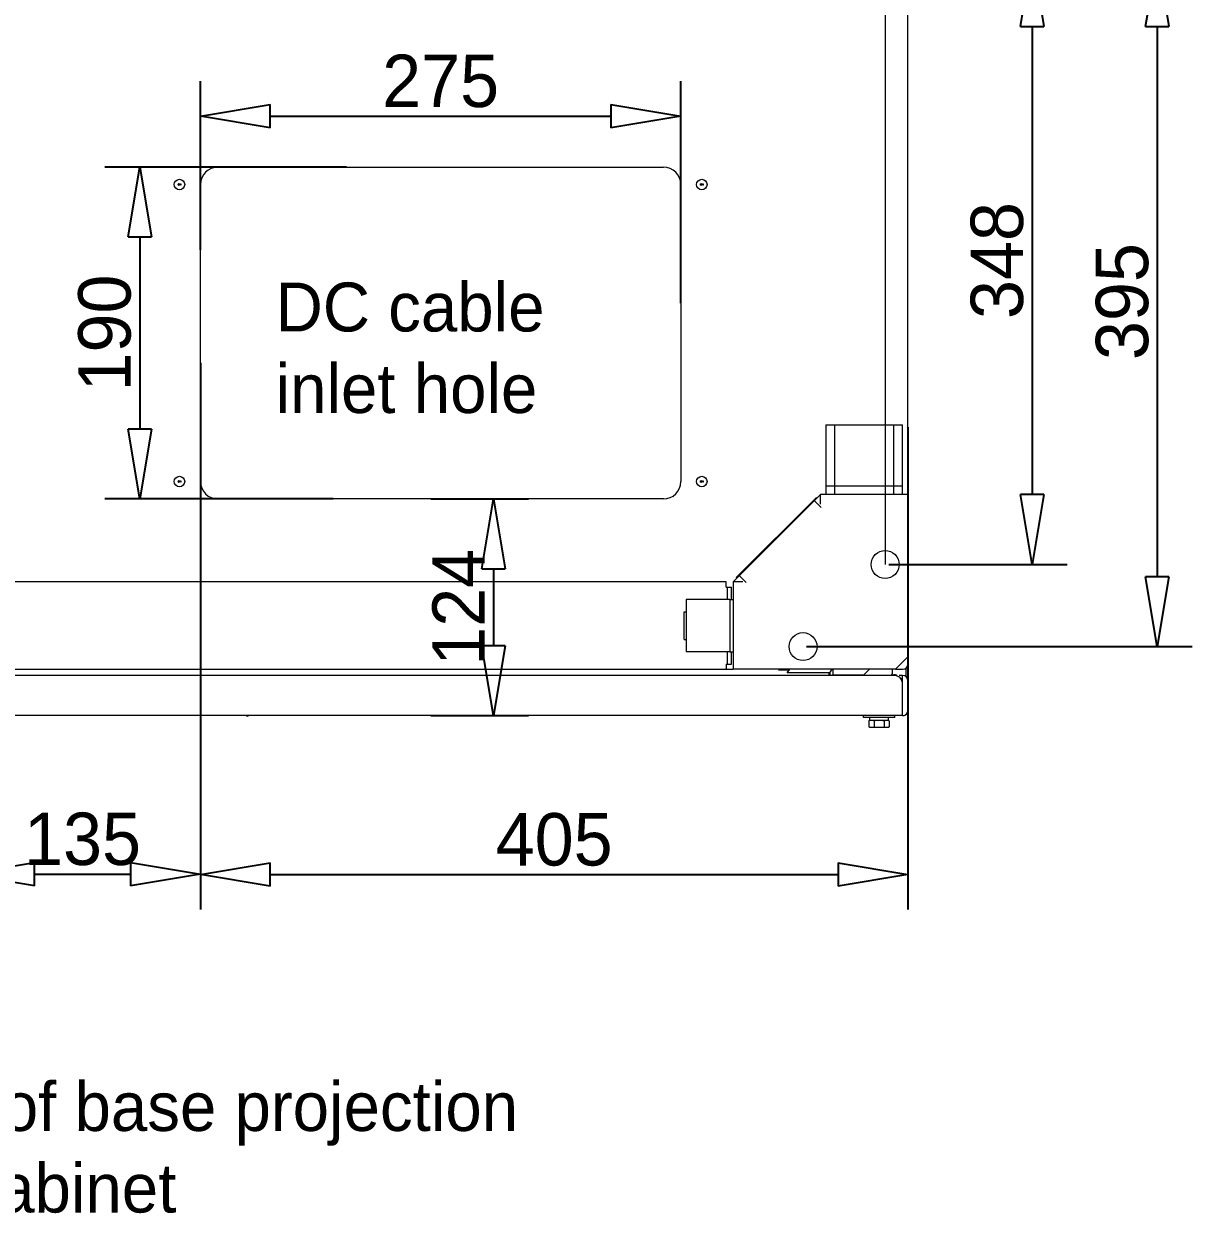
# Model space of a CAD drawing. Header units: inches. Extents: x -4705 to 38647, y 7098 to 31800.
# Drawn here: x 5404 to 6073, y 25495 to 26175 of the extents above; entities that cross this region are included whole.
import ezdxf

# ---------------------------------------------------------------- set-up
doc = ezdxf.new("R2010")
doc.units = ezdxf.units.IN
doc.header["$LTSCALE"] = 10
doc.header["$MEASUREMENT"] = 0
doc.linetypes.add('CENTER', pattern=[2, 1.25, -0.25, 0.25, -0.25])
doc.linetypes.add('CENTERX2', pattern=[20.32, 12.7, -2.54, 2.54, -2.54])
doc.layers.get('0').update_dxf_attribs({"lineweight": 0})
doc.layers.get('Defpoints').update_dxf_attribs({"lineweight": 0})
doc.layers.add('00_COMPONENTS', color=7, linetype='Continuous', lineweight=0)
doc.styles.add('DWGTransNewTextStyle', font='SourceHanSansCN-Normal.ttf')
doc.styles.get("Standard").update_dxf_attribs({"font": 'SourceHanSansCN-Normal.ttf'})
doc.dimstyles.new('副本 (2) Standard', dxfattribs={"dimtxt": 30, "dimasz": 40, "dimexe": 20, "dimexo": 2, "dimgap": 5, "dimtad": 1, "dimtoh": 1, "dimdec": 0, "dimdsep": 46, "dimtxsty": 'Standard', "dimblk": 'CLOSEDBLANK', "dimcen": 0.09, "dimclrd": 256, "dimadec": 0, "dimazin": 0, "dimtfac": 1, "dimtdec": 0, "dimtofl": 0, "dimtmove": 1, "dimatfit": 2, "dimldrblk": 'CLOSEDBLANK', "dimfxl": 1, "dimtolj": 1, "dimtzin": 0, "dimarcsym": 0})

# ---------------------------------------------------------------- blocks, each defined once
blk = doc.blocks.new('_ClosedBlank')
at = {"color": 0, "linetype": 'ByBlock', "lineweight": -2}
for p, q in [((-1, 0.167), (0, 0)), ((-1, 0.167), (-1, -0.167)), ((0, 0), (-1, -0.167))]:
    blk.add_line(p, q, dxfattribs=at)
blk = doc.blocks.new('*D24')
at = {"color": 0, "linetype": 'CENTER', "lineweight": -2, "ltscale": 50, "transparency": 16777216}
for p, q in [((5819.05, 26213.97), (6001.64, 26213.97)), ((5899.51, 25865.97), (6001.64, 25865.97))]:
    blk.add_line(p, q, dxfattribs=at)
at = {"linetype": 'CENTER', "lineweight": -2, "ltscale": 50, "transparency": 16777216}
blk.add_line((5981.64, 26173.97), (5981.64, 25905.97), dxfattribs=at)
at = {"layer": 'Defpoints', "color": 0, "linetype": 'CENTER', "transparency": 16777216}
for p in [(5817.05, 26213.97), (5897.51, 25865.97), (5981.64, 25865.97)]:
    blk.add_point(p, dxfattribs=at)
at = {"linetype": 'ByBlock', "lineweight": -2, "transparency": 16777216, "xscale": 40, "yscale": 40, "zscale": 40}
for p, rotation in [((5981.64, 26213.97), 90), ((5981.64, 25865.97), 270)]:
    blk.add_blockref('_ClosedBlank', p, dxfattribs=dict(at, rotation=rotation))
at = {"color": 0, "linetype": 'CENTER', "ltscale": 50, "transparency": 16777216, "insert": (5961.64, 26039.97), "char_height": 30, "attachment_point": 5, "rotation": 90}
blk.add_mtext('\\A1;348', dxfattribs=at)
blk = doc.blocks.new('*D26')
at = {"color": 0, "linetype": 'CENTER', "lineweight": -2, "ltscale": 50, "transparency": 16777216}
for p, q in [((5782.95, 26213.97), (6073.29, 26213.97)), ((5852.51, 25818.97), (6073.29, 25818.97))]:
    blk.add_line(p, q, dxfattribs=at)
at = {"linetype": 'CENTER', "lineweight": -2, "ltscale": 50, "transparency": 16777216}
blk.add_line((6053.29, 26173.97), (6053.29, 25858.97), dxfattribs=at)
at = {"layer": 'Defpoints', "color": 0, "linetype": 'CENTER', "transparency": 16777216}
for p in [(5780.95, 26213.97), (5850.51, 25818.97), (6053.29, 25818.97)]:
    blk.add_point(p, dxfattribs=at)
at = {"linetype": 'ByBlock', "lineweight": -2, "transparency": 16777216, "xscale": 40, "yscale": 40, "zscale": 40}
for p, rotation in [((6053.29, 26213.97), 90), ((6053.29, 25818.97), 270)]:
    blk.add_blockref('_ClosedBlank', p, dxfattribs=dict(at, rotation=rotation))
at = {"color": 0, "linetype": 'CENTER', "ltscale": 50, "transparency": 16777216, "insert": (6033.29, 26016.47), "char_height": 30, "attachment_point": 5, "rotation": 90}
blk.add_mtext('\\A1;395', dxfattribs=at)
blk = doc.blocks.new('*D33')
at = {"color": 0, "linetype": 'CENTER', "lineweight": -2, "ltscale": 50, "transparency": 16777216}
for p, q in [((5505.51, 25963.06), (5505.51, 25668.75)), ((5370.51, 25836.49), (5370.51, 25668.75))]:
    blk.add_line(p, q, dxfattribs=at)
at = {"linetype": 'CENTER', "lineweight": -2, "ltscale": 50, "transparency": 16777216}
blk.add_line((5410.51, 25688.75), (5465.51, 25688.75), dxfattribs=at)
at = {"layer": 'Defpoints', "color": 0, "linetype": 'CENTER', "transparency": 16777216}
for p in [(5505.51, 25965.06), (5370.51, 25838.49), (5505.51, 25688.75)]:
    blk.add_point(p, dxfattribs=at)
at = {"linetype": 'ByBlock', "lineweight": -2, "transparency": 16777216, "xscale": 40, "yscale": 40, "zscale": 40, "rotation": 180}
blk.add_blockref('_ClosedBlank', (5370.51, 25688.75), dxfattribs=at)
at = {"linetype": 'ByBlock', "lineweight": -2, "transparency": 16777216, "xscale": 40, "yscale": 40, "zscale": 40}
blk.add_blockref('_ClosedBlank', (5505.51, 25688.75), dxfattribs=at)
at = {"color": 0, "linetype": 'CENTER', "ltscale": 50, "transparency": 16777216, "insert": (5438.01, 25708.75), "char_height": 30, "attachment_point": 5}
blk.add_mtext('\\A1;135', dxfattribs=at)
blk = doc.blocks.new('*D34')
at = {"color": 0, "linetype": 'CENTER', "lineweight": -2, "ltscale": 50, "transparency": 16777216}
for p, q in [((5505.51, 25981.47), (5505.51, 25668.46)), ((5910.51, 25944.49), (5910.51, 25668.46))]:
    blk.add_line(p, q, dxfattribs=at)
at = {"linetype": 'CENTER', "lineweight": -2, "ltscale": 50, "transparency": 16777216}
blk.add_line((5545.51, 25688.46), (5870.51, 25688.46), dxfattribs=at)
at = {"layer": 'Defpoints', "color": 0, "linetype": 'CENTER', "transparency": 16777216}
for p in [(5505.51, 25983.47), (5910.51, 25946.49), (5910.51, 25688.46)]:
    blk.add_point(p, dxfattribs=at)
at = {"linetype": 'ByBlock', "lineweight": -2, "transparency": 16777216, "xscale": 40, "yscale": 40, "zscale": 40, "rotation": 180}
blk.add_blockref('_ClosedBlank', (5505.51, 25688.46), dxfattribs=at)
at = {"linetype": 'ByBlock', "lineweight": -2, "transparency": 16777216, "xscale": 40, "yscale": 40, "zscale": 40}
blk.add_blockref('_ClosedBlank', (5910.51, 25688.46), dxfattribs=at)
at = {"color": 0, "linetype": 'CENTER', "ltscale": 50, "transparency": 16777216, "insert": (5708.01, 25708.46), "char_height": 30, "attachment_point": 5}
blk.add_mtext('\\A1;405', dxfattribs=at)
blk = doc.blocks.new('*D35')
at = {"color": 0, "linetype": 'CENTER', "lineweight": -2, "ltscale": 50, "transparency": 16777216}
for p, q in [((5637.41, 25903.47), (5693.29, 25903.47)), ((5637.41, 25779.47), (5693.29, 25779.47))]:
    blk.add_line(p, q, dxfattribs=at)
at = {"linetype": 'CENTER', "lineweight": -2, "ltscale": 50, "transparency": 16777216}
blk.add_line((5673.29, 25863.47), (5673.29, 25819.47), dxfattribs=at)
at = {"layer": 'Defpoints', "color": 0, "linetype": 'CENTER', "transparency": 16777216}
for p in [(5635.41, 25903.47), (5635.41, 25779.47), (5673.29, 25779.47)]:
    blk.add_point(p, dxfattribs=at)
at = {"linetype": 'ByBlock', "lineweight": -2, "transparency": 16777216, "xscale": 40, "yscale": 40, "zscale": 40}
for p, rotation in [((5673.29, 25903.47), 90), ((5673.29, 25779.47), 270)]:
    blk.add_blockref('_ClosedBlank', p, dxfattribs=dict(at, rotation=rotation))
at = {"color": 0, "linetype": 'CENTER', "ltscale": 50, "transparency": 16777216, "insert": (5653.29, 25841.47), "char_height": 30, "attachment_point": 5, "rotation": 90}
blk.add_mtext('\\A1;124', dxfattribs=at)
blk = doc.blocks.new('*D36')
at = {"color": 0, "linetype": 'CENTER', "lineweight": -2, "ltscale": 50, "transparency": 16777216}
for p, q in [((5589.09, 26093.47), (5450.74, 26093.47)), ((5581.42, 25903.47), (5450.74, 25903.47))]:
    blk.add_line(p, q, dxfattribs=at)
at = {"linetype": 'CENTER', "lineweight": -2, "ltscale": 50, "transparency": 16777216}
blk.add_line((5470.74, 26053.47), (5470.74, 25943.47), dxfattribs=at)
at = {"layer": 'Defpoints', "color": 0, "linetype": 'CENTER', "transparency": 16777216}
for p in [(5591.09, 26093.47), (5470.74, 25903.47), (5583.42, 25903.47)]:
    blk.add_point(p, dxfattribs=at)
at = {"linetype": 'ByBlock', "lineweight": -2, "transparency": 16777216, "xscale": 40, "yscale": 40, "zscale": 40}
for p, rotation in [((5470.74, 26093.47), 90), ((5470.74, 25903.47), 270)]:
    blk.add_blockref('_ClosedBlank', p, dxfattribs=dict(at, rotation=rotation))
at = {"color": 0, "linetype": 'CENTER', "ltscale": 50, "transparency": 16777216, "insert": (5450.74, 25998.47), "char_height": 30, "attachment_point": 5, "rotation": 90}
blk.add_mtext('\\A1;190', dxfattribs=at)
blk = doc.blocks.new('*D37')
at = {"color": 0, "linetype": 'CENTER', "lineweight": -2, "ltscale": 50, "transparency": 16777216}
for p, q in [((5505.51, 26046.1), (5505.51, 26142.6)), ((5780.51, 26015.47), (5780.51, 26142.6))]:
    blk.add_line(p, q, dxfattribs=at)
at = {"linetype": 'CENTER', "lineweight": -2, "ltscale": 50, "transparency": 16777216}
blk.add_line((5545.51, 26122.6), (5740.51, 26122.6), dxfattribs=at)
at = {"layer": 'Defpoints', "color": 0, "linetype": 'CENTER', "transparency": 16777216}
for p in [(5780.51, 26122.6), (5505.51, 26044.1), (5780.51, 26013.47)]:
    blk.add_point(p, dxfattribs=at)
at = {"linetype": 'ByBlock', "lineweight": -2, "transparency": 16777216, "xscale": 40, "yscale": 40, "zscale": 40, "rotation": 180}
blk.add_blockref('_ClosedBlank', (5505.51, 26122.6), dxfattribs=at)
at = {"linetype": 'ByBlock', "lineweight": -2, "transparency": 16777216, "xscale": 40, "yscale": 40, "zscale": 40}
blk.add_blockref('_ClosedBlank', (5780.51, 26122.6), dxfattribs=at)
at = {"color": 0, "linetype": 'CENTER', "ltscale": 50, "transparency": 16777216, "insert": (5643.01, 26142.6), "char_height": 30, "attachment_point": 5}
blk.add_mtext('\\A1;275', dxfattribs=at)

msp = doc.modelspace()

# ---------------------------------------------------------------- linework, layer by layer
at = {"color": 0, "linetype": 'CENTERX2', "ltscale": 50}
msp.add_line((5897.509, 26561.974), (5897.509, 25865.974), dxfattribs=at)
at = {"color": 2, "linetype": 'Continuous'}
for p, q in [((5863.509, 25945.974), (5863.509, 25905.974)), ((5863.509, 25945.974), (5907.509, 25945.974)), ((5868.509, 25945.974), (5868.509, 25905.974)), ((5902.509, 25905.974), (5902.509, 25945.974)), ((5907.509, 25905.974), (5907.509, 25945.974)), ((5863.509, 25910.974), (5907.509, 25910.974))]:
    msp.add_line(p, q, dxfattribs=at)
at = {"layer": '00_COMPONENTS', "color": 7, "linetype": 'Continuous'}
for p, q in [((5910.509, 25905.974), (5910.509, 26521.974)), ((5515.509, 26093.474), (5770.509, 26093.474)), ((5492.776, 26083.381), (5492.809, 26083.466)), ((5492.776, 26083.296), (5492.776, 26083.381)), ((5492.809, 26083.211), (5492.776, 26083.296)), ((5492.809, 26083.687), (5492.826, 26083.738)), ((5492.893, 26083.687), (5492.809, 26083.687)), ((5492.809, 26083.466), (5492.859, 26083.517)), ((5492.859, 26083.143), (5492.809, 26083.211)), ((5492.826, 26083.738), (5492.876, 26083.806)), ((5492.859, 26083.517), (5492.943, 26083.568)), ((5492.876, 26083.415), (5492.859, 26083.364)), ((5492.859, 26083.364), (5492.859, 26083.313)), ((5492.859, 26083.313), (5492.876, 26083.262)), ((5492.943, 26083.091), (5492.859, 26083.143)), ((5492.876, 26083.806), (5492.959, 26083.857)), ((5492.909, 26083.449), (5492.876, 26083.415)), ((5492.876, 26083.262), (5492.909, 26083.211)), ((5492.926, 26083.738), (5492.893, 26083.687)), ((5492.959, 26083.483), (5492.909, 26083.449)), ((5492.909, 26083.211), (5492.959, 26083.177)), ((5492.976, 26083.772), (5492.926, 26083.738)), ((5492.943, 26083.568), (5493.026, 26083.585)), ((5493.026, 26083.074), (5492.943, 26083.091)), ((5492.959, 26083.857), (5493.043, 26083.874)), ((5493.009, 26083.5), (5492.959, 26083.483)), ((5492.959, 26083.177), (5493.009, 26083.16)), ((5493.026, 26083.789), (5492.976, 26083.772)), ((5493.126, 26083.5), (5493.009, 26083.5)), ((5493.009, 26083.16), (5493.126, 26083.16)), ((5493.126, 26083.789), (5493.026, 26083.789)), ((5493.026, 26083.585), (5493.109, 26083.585)), ((5493.109, 26083.074), (5493.026, 26083.074)), ((5493.043, 26083.874), (5493.109, 26083.874)), ((5493.109, 26083.874), (5493.193, 26083.857)), ((5493.109, 26083.585), (5493.193, 26083.568)), ((5493.193, 26083.091), (5493.109, 26083.074)), ((5493.176, 26083.772), (5493.126, 26083.789)), ((5493.176, 26083.483), (5493.126, 26083.5)), ((5493.126, 26083.16), (5493.176, 26083.177)), ((5493.226, 26083.738), (5493.176, 26083.772)), ((5493.226, 26083.449), (5493.176, 26083.483)), ((5493.176, 26083.177), (5493.226, 26083.211)), ((5493.193, 26083.857), (5493.276, 26083.806)), ((5493.193, 26083.568), (5493.293, 26083.5)), ((5493.276, 26083.143), (5493.193, 26083.091)), ((5493.259, 26083.687), (5493.226, 26083.738)), ((5493.259, 26083.415), (5493.226, 26083.449)), ((5493.226, 26083.211), (5493.259, 26083.262)), ((5493.276, 26083.636), (5493.259, 26083.687)), ((5493.276, 26083.364), (5493.259, 26083.415)), ((5493.259, 26083.262), (5493.276, 26083.313)), ((5493.276, 26083.806), (5493.326, 26083.738)), ((5493.293, 26083.534), (5493.276, 26083.636)), ((5493.276, 26083.313), (5493.276, 26083.364)), ((5493.326, 26083.211), (5493.276, 26083.143)), ((5493.293, 26083.5), (5493.293, 26083.534)), ((5493.326, 26083.738), (5493.359, 26083.653)), ((5493.359, 26083.296), (5493.326, 26083.211)), ((5493.359, 26083.653), (5493.376, 26083.534)), ((5493.376, 26083.415), (5493.359, 26083.296)), ((5493.376, 26083.534), (5493.376, 26083.415)), ((5493.509, 26083.874), (5493.659, 26083.874)), ((5493.509, 26083.074), (5493.509, 26083.874)), ((5493.609, 26083.074), (5493.509, 26083.074)), ((5493.609, 26083.704), (5493.609, 26083.074)), ((5493.843, 26083.074), (5493.609, 26083.704)), ((5493.659, 26083.874), (5493.909, 26083.16)), ((5493.976, 26083.074), (5493.843, 26083.074)), ((5493.909, 26083.16), (5494.159, 26083.874)), ((5494.209, 26083.704), (5493.976, 26083.074)), ((5494.159, 26083.874), (5494.309, 26083.874)), ((5494.209, 26083.074), (5494.209, 26083.704)), ((5494.309, 26083.074), (5494.209, 26083.074)), ((5494.309, 26083.874), (5494.309, 26083.074)), ((5505.509, 25913.474), (5505.509, 26083.474)), ((5780.509, 26083.474), (5780.509, 25913.474)), ((5791.776, 26083.381), (5791.809, 26083.466)), ((5791.776, 26083.296), (5791.776, 26083.381)), ((5791.809, 26083.211), (5791.776, 26083.296)), ((5791.809, 26083.687), (5791.826, 26083.738)), ((5791.893, 26083.687), (5791.809, 26083.687)), ((5791.809, 26083.466), (5791.859, 26083.517)), ((5791.859, 26083.143), (5791.809, 26083.211)), ((5791.826, 26083.738), (5791.876, 26083.806)), ((5791.859, 26083.517), (5791.943, 26083.568)), ((5791.876, 26083.415), (5791.859, 26083.364)), ((5791.859, 26083.364), (5791.859, 26083.313)), ((5791.859, 26083.313), (5791.876, 26083.262)), ((5791.943, 26083.091), (5791.859, 26083.143)), ((5791.876, 26083.806), (5791.959, 26083.857)), ((5791.909, 26083.449), (5791.876, 26083.415)), ((5791.876, 26083.262), (5791.909, 26083.211)), ((5791.926, 26083.738), (5791.893, 26083.687)), ((5791.959, 26083.483), (5791.909, 26083.449)), ((5791.909, 26083.211), (5791.959, 26083.177)), ((5791.976, 26083.772), (5791.926, 26083.738)), ((5791.943, 26083.568), (5792.026, 26083.585)), ((5792.026, 26083.074), (5791.943, 26083.091)), ((5791.959, 26083.857), (5792.043, 26083.874)), ((5792.009, 26083.5), (5791.959, 26083.483)), ((5791.959, 26083.177), (5792.009, 26083.16)), ((5792.026, 26083.789), (5791.976, 26083.772)), ((5792.126, 26083.5), (5792.009, 26083.5)), ((5792.009, 26083.16), (5792.126, 26083.16)), ((5792.126, 26083.789), (5792.026, 26083.789)), ((5792.026, 26083.585), (5792.109, 26083.585)), ((5792.109, 26083.074), (5792.026, 26083.074)), ((5792.043, 26083.874), (5792.109, 26083.874)), ((5792.109, 26083.874), (5792.193, 26083.857)), ((5792.109, 26083.585), (5792.193, 26083.568)), ((5792.193, 26083.091), (5792.109, 26083.074)), ((5792.176, 26083.772), (5792.126, 26083.789)), ((5792.176, 26083.483), (5792.126, 26083.5)), ((5792.126, 26083.16), (5792.176, 26083.177)), ((5792.226, 26083.738), (5792.176, 26083.772)), ((5792.226, 26083.449), (5792.176, 26083.483)), ((5792.176, 26083.177), (5792.226, 26083.211)), ((5792.193, 26083.857), (5792.276, 26083.806)), ((5792.193, 26083.568), (5792.293, 26083.5)), ((5792.276, 26083.143), (5792.193, 26083.091)), ((5792.259, 26083.687), (5792.226, 26083.738)), ((5792.259, 26083.415), (5792.226, 26083.449)), ((5792.226, 26083.211), (5792.259, 26083.262)), ((5792.276, 26083.636), (5792.259, 26083.687)), ((5792.276, 26083.364), (5792.259, 26083.415)), ((5792.259, 26083.262), (5792.276, 26083.313)), ((5792.276, 26083.806), (5792.326, 26083.738)), ((5792.293, 26083.534), (5792.276, 26083.636)), ((5792.276, 26083.313), (5792.276, 26083.364)), ((5792.326, 26083.211), (5792.276, 26083.143)), ((5792.293, 26083.5), (5792.293, 26083.534)), ((5792.326, 26083.738), (5792.359, 26083.653)), ((5792.359, 26083.296), (5792.326, 26083.211)), ((5792.359, 26083.653), (5792.376, 26083.534)), ((5792.376, 26083.415), (5792.359, 26083.296)), ((5792.376, 26083.534), (5792.376, 26083.415)), ((5792.509, 26083.874), (5792.659, 26083.874)), ((5792.509, 26083.074), (5792.509, 26083.874)), ((5792.609, 26083.074), (5792.509, 26083.074)), ((5792.609, 26083.704), (5792.609, 26083.074)), ((5792.843, 26083.074), (5792.609, 26083.704)), ((5792.659, 26083.874), (5792.909, 26083.16)), ((5792.976, 26083.074), (5792.843, 26083.074)), ((5792.909, 26083.16), (5793.159, 26083.874)), ((5793.209, 26083.704), (5792.976, 26083.074)), ((5793.159, 26083.874), (5793.309, 26083.874)), ((5793.209, 26083.074), (5793.209, 26083.704)), ((5793.309, 26083.074), (5793.209, 26083.074)), ((5793.309, 26083.874), (5793.309, 26083.074)), ((5492.776, 25913.381), (5492.809, 25913.466)), ((5492.776, 25913.296), (5492.776, 25913.381)), ((5492.809, 25913.211), (5492.776, 25913.296)), ((5492.809, 25913.687), (5492.826, 25913.738)), ((5492.893, 25913.687), (5492.809, 25913.687)), ((5492.809, 25913.466), (5492.859, 25913.517)), ((5492.859, 25913.143), (5492.809, 25913.211)), ((5492.826, 25913.738), (5492.876, 25913.806)), ((5492.859, 25913.517), (5492.943, 25913.568)), ((5492.876, 25913.415), (5492.859, 25913.364)), ((5492.859, 25913.364), (5492.859, 25913.313)), ((5492.859, 25913.313), (5492.876, 25913.262)), ((5492.943, 25913.091), (5492.859, 25913.143)), ((5492.876, 25913.806), (5492.959, 25913.857)), ((5492.909, 25913.449), (5492.876, 25913.415)), ((5492.876, 25913.262), (5492.909, 25913.211)), ((5492.926, 25913.738), (5492.893, 25913.687)), ((5492.959, 25913.483), (5492.909, 25913.449)), ((5492.909, 25913.211), (5492.959, 25913.177)), ((5492.976, 25913.772), (5492.926, 25913.738)), ((5492.943, 25913.568), (5493.026, 25913.585)), ((5493.026, 25913.074), (5492.943, 25913.091)), ((5492.959, 25913.857), (5493.043, 25913.874)), ((5493.009, 25913.5), (5492.959, 25913.483)), ((5492.959, 25913.177), (5493.009, 25913.16)), ((5493.026, 25913.789), (5492.976, 25913.772)), ((5493.126, 25913.5), (5493.009, 25913.5)), ((5493.009, 25913.16), (5493.126, 25913.16)), ((5493.126, 25913.789), (5493.026, 25913.789)), ((5493.026, 25913.585), (5493.109, 25913.585)), ((5493.109, 25913.074), (5493.026, 25913.074)), ((5493.043, 25913.874), (5493.109, 25913.874)), ((5493.109, 25913.874), (5493.193, 25913.857)), ((5493.109, 25913.585), (5493.193, 25913.568)), ((5493.193, 25913.091), (5493.109, 25913.074)), ((5493.176, 25913.772), (5493.126, 25913.789)), ((5493.176, 25913.483), (5493.126, 25913.5)), ((5493.126, 25913.16), (5493.176, 25913.177)), ((5493.226, 25913.738), (5493.176, 25913.772)), ((5493.226, 25913.449), (5493.176, 25913.483)), ((5493.176, 25913.177), (5493.226, 25913.211)), ((5493.193, 25913.857), (5493.276, 25913.806)), ((5493.193, 25913.568), (5493.293, 25913.5)), ((5493.276, 25913.143), (5493.193, 25913.091)), ((5493.259, 25913.687), (5493.226, 25913.738)), ((5493.259, 25913.415), (5493.226, 25913.449)), ((5493.226, 25913.211), (5493.259, 25913.262)), ((5493.276, 25913.636), (5493.259, 25913.687)), ((5493.276, 25913.364), (5493.259, 25913.415)), ((5493.259, 25913.262), (5493.276, 25913.313)), ((5493.276, 25913.806), (5493.326, 25913.738)), ((5493.293, 25913.534), (5493.276, 25913.636)), ((5493.276, 25913.313), (5493.276, 25913.364)), ((5493.326, 25913.211), (5493.276, 25913.143)), ((5493.293, 25913.5), (5493.293, 25913.534)), ((5493.326, 25913.738), (5493.359, 25913.653)), ((5493.359, 25913.296), (5493.326, 25913.211)), ((5493.359, 25913.653), (5493.376, 25913.534)), ((5493.376, 25913.415), (5493.359, 25913.296)), ((5493.376, 25913.534), (5493.376, 25913.415)), ((5493.509, 25913.874), (5493.659, 25913.874)), ((5493.509, 25913.074), (5493.509, 25913.874)), ((5493.609, 25913.074), (5493.509, 25913.074)), ((5493.609, 25913.704), (5493.609, 25913.074)), ((5493.843, 25913.074), (5493.609, 25913.704)), ((5493.659, 25913.874), (5493.909, 25913.16)), ((5493.976, 25913.074), (5493.843, 25913.074)), ((5493.909, 25913.16), (5494.159, 25913.874)), ((5494.209, 25913.704), (5493.976, 25913.074)), ((5494.159, 25913.874), (5494.309, 25913.874)), ((5494.209, 25913.074), (5494.209, 25913.704)), ((5494.309, 25913.074), (5494.209, 25913.074)), ((5494.309, 25913.874), (5494.309, 25913.074)), ((5791.776, 25913.381), (5791.809, 25913.466)), ((5791.776, 25913.296), (5791.776, 25913.381)), ((5791.809, 25913.211), (5791.776, 25913.296)), ((5791.809, 25913.687), (5791.826, 25913.738)), ((5791.893, 25913.687), (5791.809, 25913.687)), ((5791.809, 25913.466), (5791.859, 25913.517)), ((5791.859, 25913.143), (5791.809, 25913.211)), ((5791.826, 25913.738), (5791.876, 25913.806)), ((5791.859, 25913.517), (5791.943, 25913.568)), ((5791.876, 25913.415), (5791.859, 25913.364)), ((5791.859, 25913.364), (5791.859, 25913.313)), ((5791.859, 25913.313), (5791.876, 25913.262)), ((5791.943, 25913.091), (5791.859, 25913.143)), ((5791.876, 25913.806), (5791.959, 25913.857)), ((5791.909, 25913.449), (5791.876, 25913.415)), ((5791.876, 25913.262), (5791.909, 25913.211)), ((5791.926, 25913.738), (5791.893, 25913.687)), ((5791.959, 25913.483), (5791.909, 25913.449)), ((5791.909, 25913.211), (5791.959, 25913.177)), ((5791.976, 25913.772), (5791.926, 25913.738)), ((5791.943, 25913.568), (5792.026, 25913.585)), ((5792.026, 25913.074), (5791.943, 25913.091)), ((5791.959, 25913.857), (5792.043, 25913.874)), ((5792.009, 25913.5), (5791.959, 25913.483)), ((5791.959, 25913.177), (5792.009, 25913.16)), ((5792.026, 25913.789), (5791.976, 25913.772)), ((5792.126, 25913.5), (5792.009, 25913.5)), ((5792.009, 25913.16), (5792.126, 25913.16)), ((5792.126, 25913.789), (5792.026, 25913.789)), ((5792.026, 25913.585), (5792.109, 25913.585)), ((5792.109, 25913.074), (5792.026, 25913.074)), ((5792.043, 25913.874), (5792.109, 25913.874)), ((5792.109, 25913.874), (5792.193, 25913.857)), ((5792.109, 25913.585), (5792.193, 25913.568)), ((5792.193, 25913.091), (5792.109, 25913.074)), ((5792.176, 25913.772), (5792.126, 25913.789)), ((5792.176, 25913.483), (5792.126, 25913.5)), ((5792.126, 25913.16), (5792.176, 25913.177)), ((5792.226, 25913.738), (5792.176, 25913.772)), ((5792.226, 25913.449), (5792.176, 25913.483)), ((5792.176, 25913.177), (5792.226, 25913.211)), ((5792.193, 25913.857), (5792.276, 25913.806)), ((5792.193, 25913.568), (5792.293, 25913.5)), ((5792.276, 25913.143), (5792.193, 25913.091)), ((5792.259, 25913.687), (5792.226, 25913.738)), ((5792.259, 25913.415), (5792.226, 25913.449)), ((5792.226, 25913.211), (5792.259, 25913.262)), ((5792.276, 25913.636), (5792.259, 25913.687)), ((5792.276, 25913.364), (5792.259, 25913.415)), ((5792.259, 25913.262), (5792.276, 25913.313)), ((5792.276, 25913.806), (5792.326, 25913.738)), ((5792.293, 25913.534), (5792.276, 25913.636)), ((5792.276, 25913.313), (5792.276, 25913.364)), ((5792.326, 25913.211), (5792.276, 25913.143)), ((5792.293, 25913.5), (5792.293, 25913.534)), ((5792.326, 25913.738), (5792.359, 25913.653)), ((5792.359, 25913.296), (5792.326, 25913.211)), ((5792.359, 25913.653), (5792.376, 25913.534)), ((5792.376, 25913.415), (5792.359, 25913.296)), ((5792.376, 25913.534), (5792.376, 25913.415)), ((5792.509, 25913.874), (5792.659, 25913.874)), ((5792.509, 25913.074), (5792.509, 25913.874)), ((5792.609, 25913.074), (5792.509, 25913.074)), ((5792.609, 25913.704), (5792.609, 25913.074)), ((5792.843, 25913.074), (5792.609, 25913.704)), ((5792.659, 25913.874), (5792.909, 25913.16)), ((5792.976, 25913.074), (5792.843, 25913.074)), ((5792.909, 25913.16), (5793.159, 25913.874)), ((5793.209, 25913.704), (5792.976, 25913.074)), ((5793.159, 25913.874), (5793.309, 25913.874)), ((5793.209, 25913.074), (5793.209, 25913.704)), ((5793.309, 25913.074), (5793.209, 25913.074)), ((5793.309, 25913.874), (5793.309, 25913.074)), ((5860.509, 25905.974), (5810.509, 25855.974)), ((5910.509, 25905.974), (5860.509, 25905.974)), ((5860.509, 25900.474), (5860.509, 25905.974)), ((5910.509, 25813.044), (5910.509, 25905.974)), ((5770.509, 25903.474), (5515.509, 25903.474)), ((5858.037, 25904.209), (5812.275, 25858.447)), ((5860.863, 25898.55), (5856.974, 25902.439)), ((5858.39, 25903.855), (5858.037, 25904.209)), ((5812.628, 25858.094), (5812.275, 25858.447)), ((5817.934, 25855.621), (5814.045, 25859.51)), ((5806.509, 25855.974), (4934.509, 25855.974)), ((5806.509, 25852.974), (5806.509, 25855.974)), ((5806.509, 25852.974), (5809.509, 25852.974)), ((5807.009, 25852.974), (5807.009, 25845.974)), ((5809.509, 25845.974), (5809.509, 25852.974)), ((5816.009, 25855.974), (5810.509, 25855.974)), ((5810.509, 25855.974), (5810.509, 25845.974)), ((5808.509, 25845.974), (5783.509, 25845.974)), ((5783.509, 25845.974), (5783.509, 25815.974)), ((5808.509, 25845.974), (5810.509, 25845.974)), ((5808.509, 25845.974), (5808.509, 25815.974)), ((5810.509, 25845.974), (5810.509, 25815.974)), ((5782.509, 25838.964), (5783.509, 25838.964)), ((5782.509, 25822.984), (5782.509, 25838.964)), ((5782.509, 25822.984), (5783.509, 25822.984)), ((5808.509, 25815.974), (5783.509, 25815.974)), ((5807.009, 25815.974), (5807.009, 25808.974)), ((5808.509, 25815.974), (5810.509, 25815.974)), ((5809.509, 25808.974), (5809.509, 25815.974)), ((5810.509, 25815.974), (5810.509, 25805.974)), ((5910.509, 25813.044), (5903.439, 25805.974)), ((5910.509, 25808.974), (5910.509, 25813.044)), ((4934.509, 25805.974), (5806.509, 25805.974)), ((5806.509, 25808.974), (5809.509, 25808.974)), ((5806.509, 25808.974), (5806.509, 25805.974)), ((5806.509, 25805.974), (5810.509, 25805.974)), ((5903.439, 25805.974), (5810.509, 25805.974)), ((5842.484, 25805.474), (5836.474, 25805.474)), ((5841.424, 25803.974), (5842.838, 25805.974)), ((5865.794, 25803.974), (5841.424, 25803.974)), ((5865.492, 25802.474), (5865.492, 25803.974)), ((5865.794, 25803.974), (5867.208, 25805.974)), ((5865.794, 25803.974), (5865.794, 25802.474)), ((5866.078, 25802.474), (5866.078, 25803.974)), ((5867.509, 25805.474), (5867.509, 25802.474)), ((5885.509, 25802.974), (5888.509, 25805.974)), ((5901.509, 25805.974), (5901.509, 25803.474)), ((5903.439, 25805.974), (5907.509, 25805.974)), ((5909.509, 25801.573), (5909.509, 25805.974)), ((5902.509, 25802.474), (4838.509, 25802.474)), ((5867.509, 25802.857), (5885.509, 25802.857)), ((5885.509, 25802.474), (5885.509, 25802.974)), ((5901.509, 25802.857), (5902.509, 25802.857)), ((5904.423, 25802.528), (5902.509, 25802.857)), ((5902.509, 25802.857), (5902.868, 25802.705)), ((5907.509, 25802.474), (5905.509, 25802.474)), ((5907.509, 25800.474), (5906.403, 25800.474)), ((5907.229, 25799.749), (5907.129, 25800.184)), ((5907.509, 25797.474), (5907.509, 25802.474)), ((5907.509, 25779.474), (5907.509, 25797.474)), ((5910.509, 25782.474), (5910.509, 25799.474)), ((5907.509, 25779.474), (4833.509, 25779.474)), ((5532.511, 25778.999), (5532.057, 25779.474)), ((5533.009, 25779.474), (5532.511, 25778.999)), ((5885.009, 25778.374), (5885.009, 25779.474)), ((5903.009, 25778.374), (5885.009, 25778.374)), ((5888.536, 25776.774), (5888.236, 25776.474)), ((5888.236, 25776.474), (5888.236, 25773.074)), ((5899.483, 25776.774), (5888.536, 25776.774)), ((5888.654, 25776.774), (5888.654, 25778.374)), ((5891.123, 25776.474), (5891.123, 25773.074)), ((5896.896, 25776.474), (5896.896, 25773.074)), ((5899.364, 25776.774), (5899.364, 25778.374)), ((5899.483, 25776.774), (5899.783, 25776.474)), ((5899.783, 25776.474), (5899.783, 25773.074)), ((5903.009, 25778.374), (5903.009, 25779.474)), ((5888.236, 25773.074), (5888.536, 25772.774)), ((5888.536, 25772.774), (5899.483, 25772.774)), ((5899.783, 25773.074), (5899.483, 25772.774))]:
    msp.add_line(p, q, dxfattribs=at)
for centre, radius in [((5493.509, 26083.474), 3), ((5792.509, 26083.474), 3), ((5493.509, 25913.474), 3), ((5792.509, 25913.474), 3), ((5897.509, 25865.974), 8), ((5850.509, 25818.974), 8)]:
    msp.add_circle(centre, radius, dxfattribs=at)
for centre, radius, start, end in [((5515.509, 26083.474), 10, 90, 180), ((5770.509, 26083.474), 10, 0, 90), ((5515.509, 25913.474), 10, 180, 270), ((5770.509, 25913.474), 10, 270, 0), ((5868.009, 25805.474), 0.5, 150, 180), ((5900.009, 25803.474), 1.5, 317.912699, 0), ((5907.509, 25808.974), 3, 270, 0), ((5908.009, 25808.474), 2.5, 270, 0), ((5902.503, 25797.148), 5.709, 70.102052, 89.940543), ((5902.509, 25797.474), 5, 0, 90), ((5903.745, 25798.529), 3.763, 13.932672, 19.201143), ((5907.509, 25799.474), 3, 0, 90), ((5897.068, 25773.846), 3.776, 48.699118, 50.838159), ((5907.509, 25782.474), 3, 270.000227, 0), ((5907.404, 25782.625), 3.166, 294.737442, 316.748054), ((5907.508, 25782.528), 3.024, 316.729073, 327.495172), ((5907.621, 25782.454), 2.889, 327.542701, 331.807348), ((5907.722, 25782.401), 2.776, 331.7793, 340.491826), ((5890.95, 25775.702), 3.776, 228.701275, 230.838212)]:
    msp.add_arc(centre, radius, start, end, dxfattribs=at)
for points, knots in [([(5907.299, 25799.767), (5907.254, 25799.898), (5907.148, 25800.157), (5907.016, 25800.403), (5906.943, 25800.523)], [0, 0, 0, 0, 0.4973152, 1, 1, 1, 1]), ([(5907.509, 25779.474), (5907.719, 25779.474), (5908.138, 25779.523), (5908.537, 25779.661), (5908.727, 25779.748)], [0, 0, 0, 0, 0.5000282, 1, 1, 1, 1])]:
    msp.add_open_spline(points, degree=3, knots=knots, dxfattribs=at)
for points in [[(5888.236, 25776.474), (5888.341, 25776.58), (5888.45, 25776.681), (5888.566, 25776.774)], [(5890.793, 25776.774), (5890.908, 25776.681), (5891.017, 25776.58), (5891.123, 25776.474)], [(5891.123, 25776.474), (5891.339, 25776.583), (5891.559, 25776.683), (5891.782, 25776.774)], [(5896.236, 25776.774), (5896.46, 25776.683), (5896.68, 25776.583), (5896.896, 25776.474)], [(5896.896, 25776.474), (5897.001, 25776.58), (5897.111, 25776.681), (5897.226, 25776.774)], [(5899.561, 25776.683), (5899.637, 25776.616), (5899.711, 25776.546), (5899.783, 25776.474)], [(5888.236, 25773.074), (5888.308, 25773.003), (5888.382, 25772.933), (5888.458, 25772.865)], [(5890.793, 25772.774), (5890.908, 25772.868), (5891.017, 25772.969), (5891.123, 25773.074)], [(5891.123, 25773.074), (5891.339, 25772.966), (5891.559, 25772.866), (5891.782, 25772.774)], [(5896.236, 25772.774), (5896.46, 25772.866), (5896.68, 25772.966), (5896.896, 25773.074)], [(5896.896, 25773.074), (5897.001, 25772.969), (5897.111, 25772.868), (5897.226, 25772.774)], [(5899.453, 25772.774), (5899.568, 25772.868), (5899.678, 25772.969), (5899.783, 25773.074)]]:
    msp.add_open_spline(points, degree=3, dxfattribs=at)

# ---------------------------------------------------------------- texts
at = {"lineweight": 0, "char_height": 28, "attachment_point": 7, "style": 'DWGTransNewTextStyle'}
for s, insert, width in [('DC cable inlet hole', (5548.512, 25952.286), 228.4928), ('Top view of base projection \\PFront of cabinet', (5231.557, 25494.653), 1482.67202)]:
    msp.add_mtext(s, dxfattribs=dict(at, insert=insert, width=width))

# ---------------------------------------------------------------- dimensions: what is measured, and where the dimension line sits
at = {"color": 0, "linetype": 'CENTER', "ltscale": 50}
for base, p1, p2, picture, middle in [((6053.287, 25818.974), (5780.95, 26213.974), (5850.509, 25818.974), '*D26', (6033.287, 26016.474)), ((5981.64, 25865.974), (5817.047, 26213.974), (5897.509, 25865.974), '*D24', (5961.64, 26039.974)), ((5470.735, 25903.474), (5591.093, 26093.474), (5583.421, 25903.474), '*D36', (5450.735, 25998.474)), ((5673.29, 25779.474), (5635.408, 25903.474), (5635.408, 25779.474), '*D35', (5653.29, 25841.474))]:
    dim = msp.add_linear_dim(base=base, p1=p1, p2=p2, angle=90, dimstyle='副本 (2) Standard', dxfattribs=at)
    dim.commit()
    dim.dimension.update_dxf_attribs({"geometry": picture, "text_midpoint": middle})
for base, p1, p2, picture, middle in [((5780.509, 26122.603), (5505.509, 26044.097), (5780.509, 26013.474), '*D37', (5643.009, 26142.603)), ((5910.509, 25688.458), (5505.509, 25983.474), (5910.509, 25946.489), '*D34', (5708.009, 25708.458)), ((5505.509, 25688.749), (5370.509, 25838.49), (5505.509, 25965.064), '*D33', (5438.009, 25708.749))]:
    dim = msp.add_linear_dim(base=base, p1=p1, p2=p2, dimstyle='副本 (2) Standard', dxfattribs=at)
    dim.commit()
    dim.dimension.update_dxf_attribs({"geometry": picture, "text_midpoint": middle})

doc.saveas('drawing.dxf')
